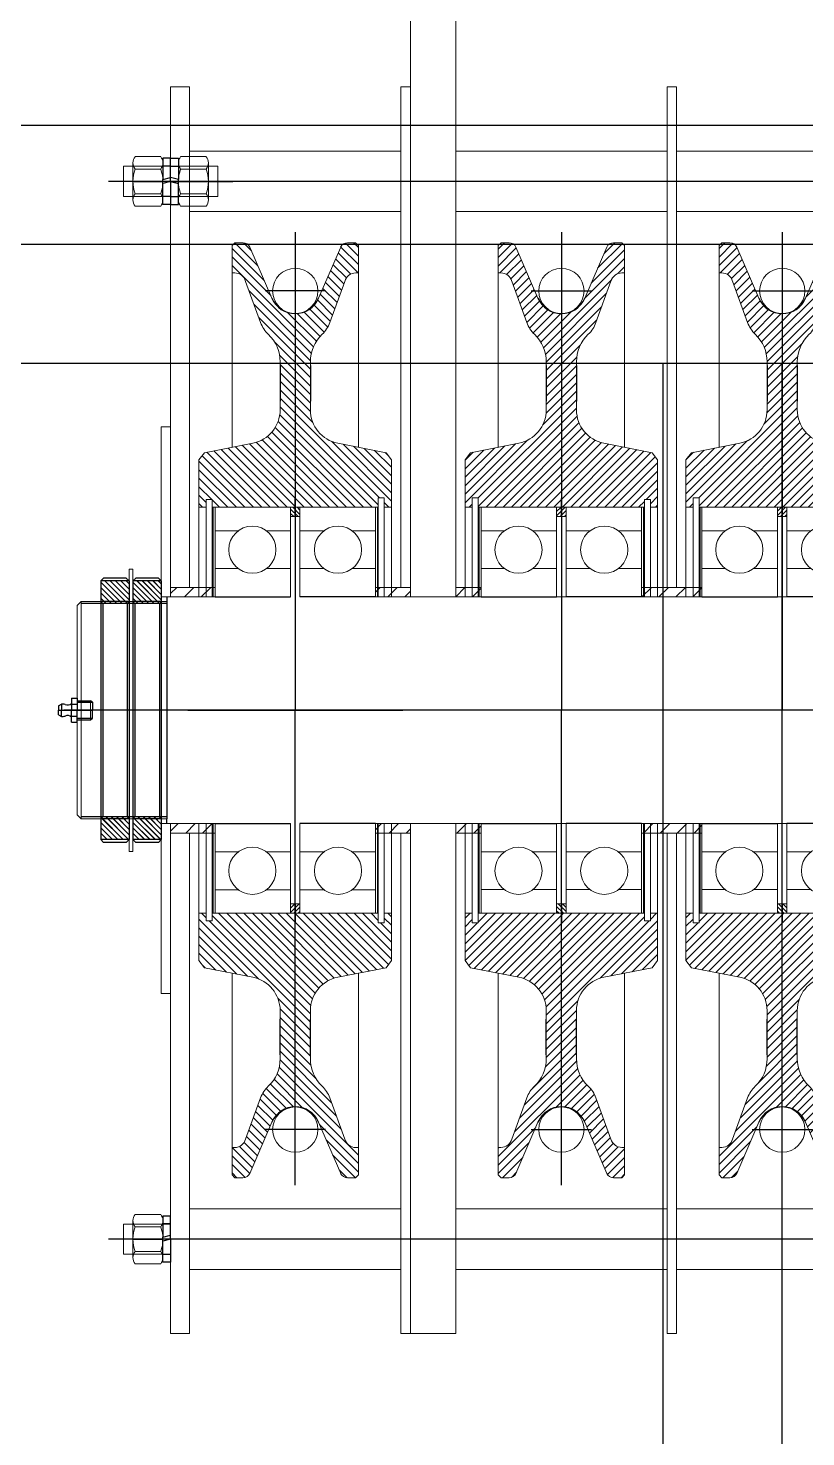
# Model space of a CAD drawing. Extents: x 1767995 to 4174245, y 542814 to 862564.
# Drawn here: x 2601686 to 2602098, y 839778 to 840524 of the extents above; entities that cross this region are included whole.
import ezdxf

# ---------------------------------------------------------------- set-up
doc = ezdxf.new("R2010")
doc.units = 0
doc.header["$LTSCALE"] = 3500
doc.linetypes.add('CENTER', pattern=[2, 1.25, -0.25, 0.25, -0.25])
doc.linetypes.add('DASHED', pattern=[0.75, 0.5, -0.25])
doc.layers.add('1轮廓实线层', color=7, linetype='Continuous', lineweight=30)
doc.layers.add('5文本', color=7, linetype='Continuous', lineweight=15)
for name, color, linetype in [('2细线层', 4, 'Continuous'), ('3中心线层', 1, 'CENTER'), ('4虚线层', 6, 'DASHED'), ('5剖面线层', 2, 'Continuous')]:
    doc.layers.add(name, color=color, linetype=linetype)
pattern_1 = [(45, (4538810.9593, 221537.4855), (-4.490128, 4.490128), [])]

# ---------------------------------------------------------------- blocks, each defined once
blk = doc.blocks.new('tec')
at = {"layer": '1轮廓实线层'}
for p, q in [((146662.62, 39751.69), (144310.62, 39751.69)), ((146662.62, 39625.69), (144310.62, 39625.69)), ((145423.62, 37051.69), (145423.62, 39625.69))]:
    blk.add_line(p, q, dxfattribs=at)
at = {"layer": '3中心线层'}
for p, q in [((146662.62, 39688.69), (144310.62, 39688.69)), ((145486.62, 37051.69), (145486.62, 39625.69))]:
    blk.add_line(p, q, dxfattribs=at)
blk = doc.blocks.new('00')
at = {"layer": '1轮廓实线层'}
h = blk.add_hatch(dxfattribs=at)
h.set_pattern_fill('JIS_LC_20', color=6, scale=0.1, style=0)
h.paths.add_polyline_path([(34019.49, -29282.4), (34004.49, -29282.4), (34004.49, -29293.4), (34019.49, -29293.4)])
h.paths.add_polyline_path([(34019.49, -29293.4), (34004.49, -29293.4), (34005.49, -29294.4), (34018.49, -29294.4)])
h.paths.add_polyline_path([(34019.49, -29408.4), (34004.49, -29408.4), (34004.49, -29419.4), (34019.49, -29419.4)])
h.paths.add_polyline_path([(34018.49, -29407.4), (34005.49, -29407.4), (34004.49, -29408.4), (34019.49, -29408.4)])
for p, q in [((34005.99, -29280.9), (34004.49, -29282.4)), ((34004.49, -29282.4), (34019.49, -29282.4)), ((34004.49, -29282.4), (34004.49, -29419.4)), ((34005.99, -29280.9), (34017.99, -29280.9)), ((34017.99, -29280.9), (34019.49, -29282.4)), ((34019.49, -29282.4), (34019.49, -29419.4)), ((34004.49, -29293.4), (34019.49, -29293.4)), ((34004.49, -29293.4), (34005.49, -29294.4)), ((34005.49, -29294.4), (34018.49, -29294.4)), ((34005.49, -29294.4), (34005.49, -29407.4)), ((34018.49, -29294.4), (34019.49, -29293.4)), ((34018.49, -29294.4), (34018.49, -29407.4)), ((34004.49, -29408.4), (34005.49, -29407.4)), ((34004.49, -29408.4), (34019.49, -29408.4)), ((34005.49, -29407.4), (34018.49, -29407.4)), ((34018.49, -29407.4), (34019.49, -29408.4)), ((34004.49, -29419.4), (34019.49, -29419.4)), ((34005.99, -29420.9), (34004.49, -29419.4)), ((34005.99, -29420.9), (34017.99, -29420.9)), ((34017.99, -29420.9), (34019.49, -29419.4))]:
    blk.add_line(p, q)
at = {"layer": '3中心线层', "ltscale": 50}
blk.add_line((33998.29, -29350.9), (34031.03, -29350.9), dxfattribs=at)
blk = doc.blocks.new('t4acx')
at = {"layer": '5剖面线层'}
h = blk.add_hatch(dxfattribs=at)
h.set_pattern_fill('ANSI31', color=256, style=0)
h.set_pattern_definition([(45, (3773.7428, 390.6375), (-2.245064, 2.245064), [])])
h.paths.add_polyline_path([(4060.28, 1209.1), (4060.28, 1183.63, -0.358516), (4045.75, 1165.97), (4020.16, 1160.95), (4017.28, 1157.1), (4017.28, 1132.1), (4021.08, 1132.1), (4021.08, 1137.1), (4024.28, 1137.1), (4024.28, 1132.1), (4068.28, 1132.1), (4068.28, 1136.7), (4068.28, 1234.6, -0.299292), (4055.89, 1242.75), (4044.21, 1269.79, 0.291355), (4040.59, 1272.1), (4036.3, 1272.1), (4034.8, 1270.6), (4034.8, 1256.1), (4036.21, 1256.1, -0.338663), (4042, 1251.67), (4049.96, 1229.8, 0.116751), (4054.01, 1223.64, -0.206366)])
h.paths.add_polyline_path([(4068.28, 1234.6), (4068.28, 1132.1), (4110.78, 1132.1), (4112.28, 1132.1), (4112.28, 1136.1), (4115.48, 1136.1), (4115.48, 1132.1), (4119.28, 1132.1), (4119.28, 1157.1), (4116.4, 1160.95), (4090.82, 1165.97, -0.358516), (4076.28, 1183.63), (4076.28, 1209.1, -0.206366), (4082.55, 1223.64, 0.116751), (4086.6, 1229.8), (4094.56, 1251.67, -0.338663), (4100.35, 1256.1), (4101.76, 1256.1), (4101.76, 1270.6), (4100.26, 1272.1), (4095.98, 1272.1, 0.291355), (4092.35, 1269.79), (4080.68, 1242.75, -0.299292)])
h.paths.add_polyline_path([(4068.28, 917.1), (4068.28, 912.49), (4068.28, 814.6, -0.299292), (4080.68, 806.45), (4092.35, 779.41, 0.291355), (4095.98, 777.1), (4100.26, 777.1), (4101.76, 778.6), (4101.76, 793.1), (4100.35, 793.1, -0.338663), (4094.56, 797.53), (4086.6, 819.39, 0.116751), (4082.55, 825.55, -0.206366), (4076.28, 840.09), (4076.28, 865.56, -0.358516), (4090.82, 883.22), (4116.4, 888.25), (4119.28, 892.1), (4119.28, 917.1), (4115.48, 917.1), (4115.48, 913.1), (4112.28, 913.1), (4112.28, 917.1)])
h.paths.add_polyline_path([(4068.28, 917.1), (4025.78, 917.1), (4024.28, 917.1), (4024.28, 912.1), (4021.08, 912.1), (4021.08, 917.1), (4017.28, 917.1), (4017.28, 892.1), (4020.16, 888.25), (4045.75, 883.22, -0.358516), (4060.28, 865.56), (4060.28, 840.09, -0.206366), (4054.01, 825.55, 0.116751), (4049.96, 819.39), (4042, 797.53, -0.338663), (4036.21, 793.1), (4034.8, 793.1), (4034.8, 778.6), (4036.3, 777.1), (4040.59, 777.1, 0.291355), (4044.21, 779.41), (4055.89, 806.45, -0.299291), (4068.28, 814.6), (4068.28, 814.6)])
h = blk.add_hatch(dxfattribs=at)
h.set_pattern_fill('ANSI31', color=256, scale=0.5, style=0)
h.set_pattern_definition([(45, (3225.343, 1594.084), (-1.122532, 1.122532), [])])
h.paths.add_polyline_path([(4070.78, 1132.1), (4068.28, 1132.1), (4068.28, 1127.1), (4070.78, 1127.1)])
h.paths.add_polyline_path([(4068.28, 1132.1), (4065.78, 1132.1), (4065.78, 1127.1), (4068.28, 1127.1)])
h = blk.add_hatch(dxfattribs=at)
h.set_pattern_fill('ANSI31', color=256, scale=0.5, style=0)
h.set_pattern_definition([(315, (3225.343, 455.1103), (-1.122532, -1.122532), [])])
h.paths.add_polyline_path([(4070.78, 922.1), (4068.28, 922.1), (4068.28, 917.1), (4070.78, 917.1)])
h.paths.add_polyline_path([(4068.28, 922.1), (4065.78, 922.1), (4065.78, 917.1), (4068.28, 917.1)])
for p, q in [((4034.8, 1270.6), (4036.3, 1272.1)), ((4034.8, 1270.6), (4034.8, 1163.82)), ((4040.59, 1272.1), (4036.3, 1272.1)), ((4044.21, 1269.79), (4055.89, 1242.75)), ((4092.35, 1269.79), (4080.68, 1242.75)), ((4095.98, 1272.1), (4100.26, 1272.1)), ((4101.76, 1270.6), (4100.26, 1272.1)), ((4101.76, 1270.6), (4101.76, 1163.82)), ((4036.21, 1256.1), (4034.8, 1256.1)), ((4100.35, 1256.1), (4101.76, 1256.1)), ((4042, 1251.67), (4049.96, 1229.8)), ((4094.56, 1251.67), (4086.6, 1229.8)), ((4060.28, 1209.1), (4060.28, 1183.63)), ((4076.28, 1209.1), (4076.28, 1183.63)), ((4020.16, 1160.95), (4045.75, 1165.97)), ((4116.4, 1160.95), (4090.82, 1165.97)), ((4020.16, 1160.95), (4017.28, 1157.1)), ((4017.28, 1157.1), (4017.28, 1084.6)), ((4116.4, 1160.95), (4119.28, 1157.1)), ((4119.28, 1157.1), (4119.28, 1084.6)), ((4024.28, 1137.1), (4021.08, 1137.1)), ((4021.08, 1137.1), (4021.08, 1132.1)), ((4024.28, 1132.1), (4024.28, 1137.1)), ((4112.28, 1132.1), (4112.28, 1136.1)), ((4112.28, 1136.1), (4115.48, 1136.1)), ((4115.48, 1136.1), (4115.48, 1132.1)), ((4021.08, 1132.1), (4017.28, 1132.1)), ((4021.08, 1084.6), (4021.08, 1132.1)), ((4024.28, 1132.1), (4068.28, 1132.1)), ((4024.28, 1132.1), (4068.28, 1132.1)), ((4024.28, 1084.6), (4024.28, 1132.1)), ((4024.78, 1132.1), (4024.78, 1084.6)), ((4025.78, 1132.1), (4068.28, 1132.1)), ((4025.78, 1132.1), (4068.28, 1132.1)), ((4025.78, 1132.1), (4025.78, 1084.6)), ((4065.78, 1132.1), (4065.78, 1084.6)), ((4065.78, 1127.1), (4070.78, 1127.1)), ((4112.28, 1132.1), (4068.28, 1132.1)), ((4110.78, 1132.1), (4068.28, 1132.1)), ((4070.78, 1132.1), (4070.78, 1084.6)), ((4110.78, 1132.1), (4110.78, 1084.6)), ((4111.78, 1132.1), (4111.78, 1084.6)), ((4112.28, 1084.6), (4112.28, 1132.1)), ((4115.48, 1132.1), (4119.28, 1132.1)), ((4115.48, 1084.6), (4115.48, 1132.1)), ((4025.78, 1119.6), (4038.09, 1119.6)), ((4053.09, 1119.6), (4065.78, 1119.6)), ((4083.48, 1119.6), (4070.78, 1119.6)), ((4110.78, 1119.6), (4098.48, 1119.6)), ((4025.78, 1099.6), (4038.09, 1099.6)), ((4053.09, 1099.6), (4065.78, 1099.6)), ((4083.48, 1099.6), (4070.78, 1099.6)), ((4110.78, 1099.6), (4098.48, 1099.6)), ((4025.78, 1084.6), (4017.28, 1084.6)), ((4110.78, 1084.6), (4119.28, 1084.6)), ((4017.28, 892.1), (4017.28, 964.6)), ((4025.78, 964.6), (4017.28, 964.6)), ((4021.08, 917.1), (4021.08, 964.6)), ((4024.28, 917.1), (4024.28, 964.6)), ((4024.78, 964.6), (4024.78, 917.1)), ((4025.78, 917.1), (4025.78, 964.6)), ((4065.78, 917.1), (4065.78, 964.6)), ((4070.78, 917.1), (4070.78, 964.6)), ((4110.78, 917.1), (4110.78, 964.6)), ((4110.78, 964.6), (4119.28, 964.6)), ((4111.78, 964.6), (4111.78, 917.1)), ((4112.28, 917.1), (4112.28, 964.6)), ((4115.48, 917.1), (4115.48, 964.6)), ((4119.28, 892.1), (4119.28, 964.6)), ((4025.78, 949.6), (4038.09, 949.6)), ((4053.09, 949.6), (4065.78, 949.6)), ((4083.48, 949.6), (4070.78, 949.6)), ((4110.78, 949.6), (4098.48, 949.6)), ((4025.78, 929.6), (4038.09, 929.6)), ((4053.09, 929.6), (4065.78, 929.6)), ((4083.48, 929.6), (4070.78, 929.6)), ((4110.78, 929.6), (4098.48, 929.6)), ((4065.78, 922.1), (4070.78, 922.1)), ((4021.08, 917.1), (4017.28, 917.1)), ((4021.08, 912.1), (4021.08, 917.1)), ((4024.28, 912.1), (4021.08, 912.1)), ((4024.28, 917.1), (4068.28, 917.1)), ((4024.28, 917.1), (4068.28, 917.1)), ((4024.28, 917.1), (4024.28, 912.1)), ((4025.78, 917.1), (4068.28, 917.1)), ((4025.78, 917.1), (4068.28, 917.1)), ((4112.28, 917.1), (4068.28, 917.1)), ((4110.78, 917.1), (4068.28, 917.1)), ((4112.28, 917.1), (4112.28, 913.1)), ((4112.28, 913.1), (4115.48, 913.1)), ((4115.48, 913.1), (4115.48, 917.1)), ((4115.48, 917.1), (4119.28, 917.1)), ((4020.16, 888.25), (4017.28, 892.1)), ((4020.16, 888.25), (4045.75, 883.22)), ((4116.4, 888.25), (4090.82, 883.22)), ((4116.4, 888.25), (4119.28, 892.1)), ((4034.8, 778.6), (4034.8, 885.37)), ((4101.76, 778.6), (4101.76, 885.37)), ((4060.28, 840.09), (4060.28, 865.56)), ((4076.28, 840.09), (4076.28, 865.56)), ((4042, 797.53), (4049.96, 819.39)), ((4094.56, 797.53), (4086.6, 819.39)), ((4044.21, 779.41), (4055.89, 806.45)), ((4092.35, 779.41), (4080.68, 806.45)), ((4036.21, 793.1), (4034.8, 793.1)), ((4100.35, 793.1), (4101.76, 793.1)), ((4034.8, 778.6), (4036.3, 777.1)), ((4040.59, 777.1), (4036.3, 777.1)), ((4095.98, 777.1), (4100.26, 777.1)), ((4101.76, 778.6), (4100.26, 777.1))]:
    blk.add_line(p, q)
for centre in [(4045.59, 1109.6), (4090.98, 1109.6), (4045.59, 939.6), (4090.98, 939.6)]:
    blk.add_circle(centre, 12.5)
for centre, radius, start, end in [((4040.59, 1268.1), 4, 25.02496, 90), ((4095.98, 1268.1), 4, 90, 154.97504), ((4036.21, 1250.1), 6, 15.16257, 90), ((4100.35, 1250.1), 6, 90, 164.83743), ((4065, 1235.28), 16, 200.00412, 226.64097), ((4040.28, 1209.1), 20, 0, 46.64097), ((4096.28, 1209.1), 20, 133.35903, 180), ((4071.57, 1235.28), 16, 313.35903, 339.99588), ((4042.28, 1183.63), 18, 281.1057, 0), ((4094.28, 1183.63), 18, 180, 258.8943), ((4042.28, 865.56), 18, 0, 78.8943), ((4094.28, 865.56), 18, 101.1057, 180), ((4040.28, 840.09), 20, 313.35903, 0), ((4096.28, 840.09), 20, 180, 226.64097), ((4065, 813.92), 16, 133.35903, 159.99588), ((4071.57, 813.92), 16, 20.00412, 46.64097), ((4036.21, 799.1), 6, 270, 344.83743), ((4100.35, 799.1), 6, 195.16257, 270), ((4040.59, 781.1), 4, 270, 334.97504), ((4095.98, 781.1), 4, 205.02496, 270)]:
    blk.add_arc(centre, radius, start, end)
at = {"layer": '1轮廓实线层', "ltscale": 50}
for p, q in [((4060.28, 1207.11), (4060.28, 1188.24)), ((4076.28, 1207.11), (4076.28, 1188.24)), ((4060.28, 842.09), (4060.28, 860.95)), ((4076.28, 842.09), (4076.28, 860.95))]:
    blk.add_line(p, q, dxfattribs=at)
at = {"layer": '1轮廓实线层'}
for p, q in [((4025.78, 1084.6), (4065.78, 1084.6)), ((4025.78, 964.6), (4065.78, 964.6))]:
    blk.add_line(p, q, dxfattribs=at)
at = {"layer": '1轮廓实线层', "color": 0}
for p, q in [((4110.78, 1084.6), (4070.78, 1084.6)), ((4110.78, 964.6), (4070.78, 964.6))]:
    blk.add_line(p, q, dxfattribs=at)
at = {"layer": '1轮廓实线层'}
for centre, start, end in [((4068.28, 1248.1), 203.35189, 336.64811), ((4068.28, 801.1), 23.35189, 156.64811)]:
    blk.add_arc(centre, 13.5, start, end, dxfattribs=at)
at = {"layer": '3中心线层', "ltscale": 50}
for p, q in [((4068.28, 1277.63), (4068.28, 1024.6)), ((4125.25, 1024.6), (4011.32, 1024.6)), ((4068.28, 773.14), (4068.28, 1024.6))]:
    blk.add_line(p, q, dxfattribs=at)
at = {"layer": '3中心线层'}
for p, q in [((4052.28, 1246.6), (4084.28, 1246.6)), ((4068.28, 1127.1), (4068.28, 1136.7)), ((4068.28, 922.1), (4068.28, 912.49)), ((4052.28, 802.6), (4084.28, 802.6))]:
    blk.add_line(p, q, dxfattribs=at)
at = {"layer": '5文本'}
for centre in [(4068.28, 1246.6), (4068.28, 802.6)]:
    blk.add_circle(centre, 12, dxfattribs=at)
blk = doc.blocks.new('*U196')
blk.add_line((13.22, 4.1), (13.22, 2.05))
at = {"layer": '1轮廓实线层'}
for p, q in [((-11.18, 4.1), (-11.18, 0)), ((1.02, 4.1), (-11.18, 4.1)), ((-11.18, 0), (0, 0)), ((0, 0), (-1.1, 4.1)), ((13.22, 0), (0, 0)), ((1.02, 4.1), (2.12, 0)), ((1.02, 4.1), (13.22, 4.1)), ((13.22, 4.1), (13.22, 0))]:
    blk.add_line(p, q, dxfattribs=at)
at = {"layer": '3中心线层'}
blk.add_line((1.02, 6.2), (1.02, -2.1), dxfattribs=at)
at = {"layer": '4虚线层'}
for p, q in [((-7.08, 4.1), (-7.08, 0)), ((9.12, 4.1), (9.12, 0))]:
    blk.add_line(p, q, dxfattribs=at)
blk = doc.blocks.new('*U197')
for p, q in [((-15.9, -9.81), (-15.9, 9.81)), ((-14.71, 13.09), (-1.19, 13.09)), ((0, 9.81), (0, -9.81)), ((-14.71, 6.54), (-1.19, 6.54)), ((-14.71, -6.54), (-1.19, -6.54)), ((-1.19, -13.09), (-14.71, -13.09))]:
    blk.add_line(p, q)
for centre, radius, start, end in [((-10.82, 9.81), 5.08, 139.9424, 220.0576), ((-5.08, 9.81), 5.08, 319.9424, 40.0576), ((2.64, 0), 18.54, 159.34022, 200.65978), ((-18.54, 0), 18.54, 339.34022, 20.65978), ((-10.82, -9.81), 5.08, 139.9424, 220.0576), ((-5.08, -9.81), 5.08, 319.9424, 40.0576)]:
    blk.add_arc(centre, radius, start, end)
at = {"layer": '3中心线层'}
blk.add_line((-15.9, 0), (0, 0), dxfattribs=at)
blk = doc.blocks.new('sdfsd4323423')
at = {"layer": '5剖面线层'}
h = blk.add_hatch(dxfattribs=at)
h.set_pattern_fill('ANSI31', color=256, style=0)
h.set_pattern_definition([(135, (4539533.6675, 222047.1135), (2.245064, 2.245064), [])])
edge = h.paths.add_edge_path()
edge.add_line((4539247.13, 222865.58), (4539247.13, 222840.11))
edge.add_ellipse((4539265.13, 222840.11), major_axis=(12.73, 12.73), ratio=1, start_angle=135, end_angle=213.8943)
edge.add_line((4539261.66, 222822.45), (4539287.25, 222817.42))
edge.add_line((4539287.25, 222817.42), (4539290.13, 222813.57))
edge.add_line((4539290.13, 222813.57), (4539290.13, 222788.57))
edge.add_line((4539290.13, 222788.57), (4539286.33, 222788.57))
edge.add_line((4539286.33, 222788.57), (4539286.33, 222793.57))
edge.add_line((4539286.33, 222793.57), (4539283.13, 222793.57))
edge.add_line((4539283.13, 222793.57), (4539283.13, 222788.57))
edge.add_line((4539283.13, 222788.57), (4539239.13, 222788.57))
edge.add_line((4539239.13, 222788.57), (4539239.13, 222793.18))
edge.add_line((4539239.13, 222793.18), (4539239.13, 222891.07))
edge.add_ellipse((4539239.13, 222904.57), major_axis=(9.55, 9.55), ratio=1, start_angle=225, end_angle=291.64811)
edge.add_line((4539251.52, 222899.22), (4539263.2, 222926.27))
edge.add_ellipse((4539266.82, 222924.57), major_axis=(-2.83, 2.83), ratio=1, start_angle=-45, end_angle=19.97504, ccw=False)
edge.add_line((4539266.82, 222928.57), (4539271.11, 222928.57))
edge.add_line((4539271.11, 222928.57), (4539272.61, 222927.07))
edge.add_line((4539272.61, 222927.07), (4539272.61, 222912.57))
edge.add_line((4539272.61, 222912.57), (4539271.2, 222912.57))
edge.add_ellipse((4539271.2, 222906.57), major_axis=(4.24, 4.24), ratio=1, start_angle=45, end_angle=119.83743)
edge.add_line((4539265.41, 222908.14), (4539257.45, 222886.28))
edge.add_ellipse((4539242.41, 222891.75), major_axis=(11.31, 11.31), ratio=1, start_angle=268.35903, end_angle=294.99588, ccw=False)
edge.add_ellipse((4539267.13, 222865.58), major_axis=(-14.14, 14.14), ratio=1, start_angle=-1.64097, end_angle=45)
edge = h.paths.add_edge_path()
edge.add_line((4539239.13, 222891.07), (4539239.13, 222788.57))
edge.add_line((4539239.13, 222788.57), (4539196.63, 222788.57))
edge.add_line((4539196.63, 222788.57), (4539195.13, 222788.57))
edge.add_line((4539195.13, 222788.57), (4539195.13, 222792.57))
edge.add_line((4539195.13, 222792.57), (4539191.93, 222792.57))
edge.add_line((4539191.93, 222792.57), (4539191.93, 222788.57))
edge.add_line((4539191.93, 222788.57), (4539188.13, 222788.57))
edge.add_line((4539188.13, 222788.57), (4539188.13, 222813.57))
edge.add_line((4539188.13, 222813.57), (4539191.01, 222817.42))
edge.add_line((4539191.01, 222817.42), (4539216.6, 222822.45))
edge.add_ellipse((4539213.13, 222840.11), major_axis=(-12.73, 12.73), ratio=1, start_angle=146.1057, end_angle=225)
edge.add_line((4539231.13, 222840.11), (4539231.13, 222865.58))
edge.add_ellipse((4539211.13, 222865.58), major_axis=(14.14, 14.14), ratio=1, start_angle=315, end_angle=361.64097)
edge.add_ellipse((4539235.84, 222891.75), major_axis=(-11.31, 11.31), ratio=1, start_angle=65.00412, end_angle=91.64097, ccw=False)
edge.add_line((4539220.81, 222886.28), (4539212.85, 222908.14))
edge.add_ellipse((4539207.06, 222906.57), major_axis=(4.24, 4.24), ratio=1, start_angle=330.16257, end_angle=405)
edge.add_line((4539207.06, 222912.57), (4539205.65, 222912.57))
edge.add_line((4539205.65, 222912.57), (4539205.65, 222927.07))
edge.add_line((4539205.65, 222927.07), (4539207.15, 222928.57))
edge.add_line((4539207.15, 222928.57), (4539211.43, 222928.57))
edge.add_ellipse((4539211.43, 222924.57), major_axis=(-2.83, 2.83), ratio=1, start_angle=250.02496, end_angle=315, ccw=False)
edge.add_line((4539215.06, 222926.27), (4539226.73, 222899.22))
edge.add_ellipse((4539239.13, 222904.57), major_axis=(-9.55, 9.55), ratio=1, start_angle=68.35189, end_angle=135)
edge = h.paths.add_edge_path()
edge.add_line((4539239.13, 222573.57), (4539239.13, 222568.97))
edge.add_line((4539239.13, 222568.97), (4539239.13, 222471.07))
edge.add_ellipse((4539239.13, 222457.57), major_axis=(-9.55, 9.55), ratio=1, start_angle=-45, end_angle=21.64811)
edge.add_line((4539226.73, 222462.92), (4539215.06, 222435.88))
edge.add_ellipse((4539211.43, 222437.57), major_axis=(2.83, 2.83), ratio=1, start_angle=225, end_angle=289.97504, ccw=False)
edge.add_line((4539211.43, 222433.57), (4539207.15, 222433.57))
edge.add_line((4539207.15, 222433.57), (4539205.65, 222435.07))
edge.add_line((4539205.65, 222435.07), (4539205.65, 222449.57))
edge.add_line((4539205.65, 222449.57), (4539207.06, 222449.57))
edge.add_ellipse((4539207.06, 222455.57), major_axis=(4.24, 4.24), ratio=1, start_angle=225, end_angle=299.83743)
edge.add_line((4539212.85, 222454), (4539220.81, 222475.87))
edge.add_ellipse((4539235.84, 222470.39), major_axis=(11.31, 11.31), ratio=1, start_angle=88.35903, end_angle=114.99588, ccw=False)
edge.add_ellipse((4539211.13, 222496.57), major_axis=(-14.14, 14.14), ratio=1, start_angle=178.35903, end_angle=225)
edge.add_line((4539231.13, 222496.57), (4539231.13, 222522.04))
edge.add_ellipse((4539213.13, 222522.04), major_axis=(12.73, 12.73), ratio=1, start_angle=315, end_angle=393.8943)
edge.add_line((4539216.6, 222539.7), (4539191.01, 222544.72))
edge.add_line((4539191.01, 222544.72), (4539188.13, 222548.57))
edge.add_line((4539188.13, 222548.57), (4539188.13, 222573.57))
edge.add_line((4539188.13, 222573.57), (4539191.93, 222573.57))
edge.add_line((4539191.93, 222573.57), (4539191.93, 222569.57))
edge.add_line((4539191.93, 222569.57), (4539195.13, 222569.57))
edge.add_line((4539195.13, 222569.57), (4539195.13, 222573.57))
edge.add_line((4539195.13, 222573.57), (4539239.13, 222573.57))
edge = h.paths.add_edge_path()
edge.add_line((4539239.13, 222573.57), (4539281.63, 222573.57))
edge.add_line((4539281.63, 222573.57), (4539283.13, 222573.57))
edge.add_line((4539283.13, 222573.57), (4539283.13, 222568.57))
edge.add_line((4539283.13, 222568.57), (4539286.33, 222568.57))
edge.add_line((4539286.33, 222568.57), (4539286.33, 222573.57))
edge.add_line((4539286.33, 222573.57), (4539290.13, 222573.57))
edge.add_line((4539290.13, 222573.57), (4539290.13, 222548.57))
edge.add_line((4539290.13, 222548.57), (4539287.25, 222544.72))
edge.add_line((4539287.25, 222544.72), (4539261.66, 222539.7))
edge.add_ellipse((4539265.13, 222522.04), major_axis=(-12.73, 12.73), ratio=1, start_angle=-33.8943, end_angle=45)
edge.add_line((4539247.13, 222522.04), (4539247.13, 222496.57))
edge.add_ellipse((4539267.13, 222496.57), major_axis=(14.14, 14.14), ratio=1, start_angle=135, end_angle=181.64097)
edge.add_ellipse((4539242.41, 222470.39), major_axis=(-11.31, 11.31), ratio=1, start_angle=245.00412, end_angle=271.64097, ccw=False)
edge.add_line((4539257.45, 222475.87), (4539265.41, 222454))
edge.add_ellipse((4539271.2, 222455.57), major_axis=(-4.24, 4.24), ratio=1, start_angle=60.16257, end_angle=135)
edge.add_line((4539271.2, 222449.57), (4539272.61, 222449.57))
edge.add_line((4539272.61, 222449.57), (4539272.61, 222435.07))
edge.add_line((4539272.61, 222435.07), (4539271.11, 222433.57))
edge.add_line((4539271.11, 222433.57), (4539266.82, 222433.57))
edge.add_ellipse((4539266.82, 222437.57), major_axis=(2.83, 2.83), ratio=1, start_angle=160.02496, end_angle=225, ccw=False)
edge.add_line((4539263.2, 222435.88), (4539251.52, 222462.92))
edge.add_ellipse((4539239.13, 222457.57), major_axis=(9.55, 9.55), ratio=1, start_angle=338.35189, end_angle=404.99984)
edge.add_line((4539239.13, 222471.07), (4539239.13, 222471.07))
edge.add_line((4539239.13, 222471.07), (4539239.13, 222573.57))
h = blk.add_hatch(dxfattribs=at)
h.set_pattern_fill('ANSI31', color=256, scale=0.5, style=0)
h.set_pattern_definition([(135, (4540082.0673, 223250.56), (1.122532, 1.122532), [])])
h.paths.add_polyline_path([(4539236.63, 222788.57), (4539239.13, 222788.57), (4539239.13, 222783.57), (4539236.63, 222783.57)])
h.paths.add_polyline_path([(4539239.13, 222788.57), (4539241.63, 222788.57), (4539241.63, 222783.57), (4539239.13, 222783.57)])
h = blk.add_hatch(dxfattribs=at)
h.set_pattern_fill('ANSI31', color=256, scale=2, style=0)
h.set_pattern_definition(pattern_1)
h.paths.add_polyline_path([(4539196.63, 222746.07), (4539173.13, 222746.07), (4539173.13, 222741.07), (4539183.13, 222741.07), (4539196.63, 222741.07)])
h.paths.add_polyline_path([(4539196.63, 222621.07), (4539183.13, 222621.07), (4539173.13, 222621.07), (4539173.13, 222616.07), (4539196.63, 222616.07)])
h.paths.add_polyline_path([(4539300.13, 222621.07), (4539281.63, 222621.07), (4539281.63, 222616.07), (4539300.13, 222616.07)])
h.paths.add_polyline_path([(4539300.13, 222746.07), (4539281.63, 222746.07), (4539281.63, 222741.07), (4539300.13, 222741.07)])
h = blk.add_hatch(dxfattribs=at)
h.set_pattern_fill('ANSI31', color=256, scale=2, style=0)
h.set_pattern_definition(pattern_1)
h.paths.add_polyline_path([(4539337.63, 222746.07), (4539324.13, 222746.07), (4539324.13, 222741.07), (4539337.63, 222741.07)])
h.paths.add_polyline_path([(4539454.63, 222746.07), (4539436.13, 222746.07), (4539422.63, 222746.07), (4539422.63, 222741.07), (4539454.63, 222741.07)])
h.paths.add_polyline_path([(4539337.63, 222621.07), (4539324.13, 222621.07), (4539324.13, 222616.07), (4539337.63, 222616.07)])
h.paths.add_polyline_path([(4539454.63, 222621.07), (4539422.63, 222621.07), (4539422.63, 222616.07), (4539436.13, 222616.07), (4539454.63, 222616.07)])
h = blk.add_hatch(dxfattribs=at)
h.set_pattern_fill('ANSI31', color=256, scale=0.5, style=0)
h.set_pattern_definition([(225, (4540082.0673, 222111.5862), (1.122532, -1.122532), [])])
h.paths.add_polyline_path([(4539236.63, 222578.57), (4539239.13, 222578.57), (4539239.13, 222573.57), (4539236.63, 222573.57)])
h.paths.add_polyline_path([(4539239.13, 222578.57), (4539241.63, 222578.57), (4539241.63, 222573.57), (4539239.13, 222573.57)])
for p, q in [((4539300.13, 222741.07), (4539300.13, 223471.07)), ((4539324.13, 222741.07), (4539324.13, 223471.07)), ((4539173.13, 222741.07), (4539173.13, 223011.07)), ((4539173.13, 223011.07), (4539183.13, 223011.07)), ((4539183.13, 222746.07), (4539183.13, 223011.07)), ((4539295.13, 222746.07), (4539295.13, 223011.07)), ((4539295.13, 223011.07), (4539300.13, 223011.07)), ((4539436.13, 222746.07), (4539436.13, 223011.07)), ((4539436.13, 223011.07), (4539441.13, 223011.07)), ((4539441.13, 222746.07), (4539441.13, 223011.07)), ((4539183.13, 222977.07), (4539295.13, 222977.07)), ((4539324.13, 222977.07), (4539436.13, 222977.07)), ((4539441.13, 222977.07), (4539553.13, 222977.07)), ((4539173.13, 222969.07), (4539148.13, 222969.07)), ((4539148.13, 222969.07), (4539148.13, 222953.07)), ((4539173.13, 222969.07), (4539198.13, 222969.07)), ((4539198.13, 222969.07), (4539198.13, 222953.07)), ((4539173.13, 222953.07), (4539148.13, 222953.07)), ((4539173.13, 222953.07), (4539198.13, 222953.07)), ((4539183.13, 222945.07), (4539295.13, 222945.07)), ((4539324.13, 222945.07), (4539436.13, 222945.07)), ((4539441.13, 222945.07), (4539553.13, 222945.07)), ((4539205.65, 222927.07), (4539207.15, 222928.57)), ((4539205.65, 222927.07), (4539205.65, 222820.3)), ((4539211.43, 222928.57), (4539207.15, 222928.57)), ((4539215.06, 222926.27), (4539226.73, 222899.22)), ((4539263.2, 222926.27), (4539251.52, 222899.22)), ((4539266.82, 222928.57), (4539271.11, 222928.57)), ((4539272.61, 222927.07), (4539271.11, 222928.57)), ((4539272.61, 222927.07), (4539272.61, 222820.3)), ((4539207.06, 222912.57), (4539205.65, 222912.57)), ((4539212.85, 222908.14), (4539220.81, 222886.28)), ((4539265.41, 222908.14), (4539257.45, 222886.28)), ((4539271.2, 222912.57), (4539272.61, 222912.57)), ((4539231.13, 222865.58), (4539231.13, 222840.11)), ((4539247.13, 222865.58), (4539247.13, 222840.11)), ((4539168.13, 222741.07), (4539168.13, 222831.07)), ((4539168.13, 222831.07), (4539173.13, 222831.07)), ((4539191.01, 222817.42), (4539216.6, 222822.45)), ((4539287.25, 222817.42), (4539261.66, 222822.45)), ((4539191.01, 222817.42), (4539188.13, 222813.57)), ((4539188.13, 222813.57), (4539188.13, 222741.07)), ((4539287.25, 222817.42), (4539290.13, 222813.57)), ((4539290.13, 222813.57), (4539290.13, 222741.07)), ((4539191.93, 222788.57), (4539188.13, 222788.57)), ((4539195.13, 222792.57), (4539191.93, 222792.57)), ((4539191.93, 222792.57), (4539191.93, 222788.57)), ((4539191.93, 222741.07), (4539191.93, 222788.57)), ((4539195.13, 222788.57), (4539195.13, 222792.57)), ((4539195.13, 222788.57), (4539239.13, 222788.57)), ((4539195.13, 222741.07), (4539195.13, 222788.57)), ((4539195.63, 222788.57), (4539195.63, 222741.07)), ((4539196.63, 222788.57), (4539239.13, 222788.57)), ((4539196.63, 222788.57), (4539196.63, 222741.07)), ((4539236.63, 222788.57), (4539236.63, 222741.07)), ((4539283.13, 222788.57), (4539239.13, 222788.57)), ((4539283.13, 222788.57), (4539239.13, 222788.57)), ((4539281.63, 222788.57), (4539239.13, 222788.57)), ((4539281.63, 222788.57), (4539239.13, 222788.57)), ((4539241.63, 222788.57), (4539241.63, 222741.07)), ((4539281.63, 222788.57), (4539281.63, 222741.07)), ((4539282.63, 222788.57), (4539282.63, 222741.07)), ((4539283.13, 222788.57), (4539283.13, 222793.57)), ((4539283.13, 222793.57), (4539286.33, 222793.57)), ((4539283.13, 222741.07), (4539283.13, 222788.57)), ((4539286.33, 222793.57), (4539286.33, 222788.57)), ((4539286.33, 222788.57), (4539290.13, 222788.57)), ((4539286.33, 222741.07), (4539286.33, 222788.57)), ((4539427.33, 222788.57), (4539431.13, 222788.57)), ((4539241.63, 222783.57), (4539236.63, 222783.57)), ((4539196.63, 222776.07), (4539208.93, 222776.07)), ((4539223.93, 222776.07), (4539236.63, 222776.07)), ((4539254.32, 222776.07), (4539241.63, 222776.07)), ((4539281.63, 222776.07), (4539269.32, 222776.07)), ((4539153.13, 222755.81), (4539151.13, 222755.81)), ((4539151.13, 222755.81), (4539151.13, 222738.57)), ((4539153.13, 222738.57), (4539153.13, 222755.81)), ((4539196.63, 222756.07), (4539208.93, 222756.07)), ((4539223.93, 222756.07), (4539236.63, 222756.07)), ((4539254.32, 222756.07), (4539241.63, 222756.07)), ((4539281.63, 222756.07), (4539269.32, 222756.07)), ((4539173.13, 222746.07), (4539196.63, 222746.07)), ((4539300.13, 222746.07), (4539281.63, 222746.07)), ((4539324.13, 222746.07), (4539337.63, 222746.07)), ((4539454.63, 222746.07), (4539422.63, 222746.07)), ((4539125.63, 222738.57), (4539123.63, 222736.47)), ((4539123.63, 222736.47), (4539123.63, 222681.07)), ((4539171.13, 222738.57), (4539125.63, 222738.57)), ((4539125.63, 222738.57), (4539125.63, 222623.57)), ((4539183.13, 222741.07), (4539168.13, 222741.07)), ((4539196.63, 222741.07), (4539183.13, 222741.07)), ((4539196.63, 222741.07), (4539188.13, 222741.07)), ((4539241.63, 222741.07), (4539417.13, 222741.07)), ((4539281.63, 222741.07), (4539290.13, 222741.07)), ((4539454.63, 222741.07), (4539417.13, 222741.07)), ((4539454.63, 222741.07), (4539539.63, 222741.07)), ((4539123.63, 222681.07), (4539123.63, 222686.57)), ((4539130.68, 222686.07), (4539130.68, 222681.07)), ((4539123.63, 222625.68), (4539123.63, 222681.07)), ((4539123.63, 222681.07), (4539123.63, 222675.57)), ((4539130.68, 222676.07), (4539130.68, 222681.07)), ((4539125.63, 222623.57), (4539123.63, 222625.68)), ((4539171.13, 222623.57), (4539125.63, 222623.57)), ((4539151.13, 222606.33), (4539151.13, 222623.57)), ((4539153.13, 222623.57), (4539153.13, 222606.33)), ((4539168.13, 222621.07), (4539168.13, 222531.07)), ((4539183.13, 222621.07), (4539168.13, 222621.07)), ((4539173.13, 222621.07), (4539173.13, 222351.07)), ((4539196.63, 222621.07), (4539183.13, 222621.07)), ((4539188.13, 222548.57), (4539188.13, 222621.07)), ((4539196.63, 222621.07), (4539188.13, 222621.07)), ((4539191.93, 222573.57), (4539191.93, 222621.07)), ((4539195.13, 222573.57), (4539195.13, 222621.07)), ((4539195.63, 222621.07), (4539195.63, 222573.57)), ((4539196.63, 222573.57), (4539196.63, 222621.07)), ((4539236.63, 222573.57), (4539236.63, 222621.07)), ((4539241.63, 222573.57), (4539241.63, 222621.07)), ((4539281.63, 222621.07), (4539417.13, 222621.07)), ((4539281.63, 222573.57), (4539281.63, 222621.07)), ((4539281.63, 222621.07), (4539290.13, 222621.07)), ((4539282.63, 222621.07), (4539282.63, 222573.57)), ((4539283.13, 222573.57), (4539283.13, 222621.07)), ((4539286.33, 222573.57), (4539286.33, 222621.07)), ((4539290.13, 222548.57), (4539290.13, 222621.07)), ((4539300.13, 222621.07), (4539300.13, 222351.07)), ((4539324.13, 222621.07), (4539324.13, 222351.07)), ((4539454.63, 222621.07), (4539417.13, 222621.07)), ((4539454.63, 222621.07), (4539539.63, 222621.07)), ((4539173.13, 222616.07), (4539196.63, 222616.07)), ((4539183.13, 222616.07), (4539183.13, 222351.07)), ((4539300.13, 222616.07), (4539281.63, 222616.07)), ((4539295.13, 222616.07), (4539295.13, 222351.07)), ((4539324.13, 222616.07), (4539337.63, 222616.07)), ((4539454.63, 222616.07), (4539422.63, 222616.07)), ((4539436.13, 222616.07), (4539436.13, 222351.07)), ((4539441.13, 222616.07), (4539441.13, 222351.07)), ((4539153.13, 222606.33), (4539151.13, 222606.33)), ((4539196.63, 222606.07), (4539208.93, 222606.07)), ((4539223.93, 222606.07), (4539236.63, 222606.07)), ((4539254.32, 222606.07), (4539241.63, 222606.07)), ((4539281.63, 222606.07), (4539269.32, 222606.07)), ((4539196.63, 222586.07), (4539208.93, 222586.07)), ((4539223.93, 222586.07), (4539236.63, 222586.07)), ((4539254.32, 222586.07), (4539241.63, 222586.07)), ((4539281.63, 222586.07), (4539269.32, 222586.07)), ((4539191.93, 222573.57), (4539188.13, 222573.57)), ((4539191.93, 222569.57), (4539191.93, 222573.57)), ((4539195.13, 222573.57), (4539239.13, 222573.57)), ((4539195.13, 222573.57), (4539195.13, 222569.57)), ((4539196.63, 222573.57), (4539239.13, 222573.57)), ((4539241.63, 222578.57), (4539236.63, 222578.57)), ((4539283.13, 222573.57), (4539239.13, 222573.57)), ((4539283.13, 222573.57), (4539239.13, 222573.57)), ((4539281.63, 222573.57), (4539239.13, 222573.57)), ((4539281.63, 222573.57), (4539239.13, 222573.57)), ((4539283.13, 222573.57), (4539283.13, 222568.57)), ((4539286.33, 222568.57), (4539286.33, 222573.57)), ((4539286.33, 222573.57), (4539290.13, 222573.57)), ((4539195.13, 222569.57), (4539191.93, 222569.57)), ((4539283.13, 222568.57), (4539286.33, 222568.57)), ((4539191.01, 222544.72), (4539188.13, 222548.57)), ((4539191.01, 222544.72), (4539216.6, 222539.7)), ((4539287.25, 222544.72), (4539261.66, 222539.7)), ((4539287.25, 222544.72), (4539290.13, 222548.57)), ((4539205.65, 222435.07), (4539205.65, 222541.85)), ((4539272.61, 222435.07), (4539272.61, 222541.85)), ((4539168.13, 222531.07), (4539173.13, 222531.07)), ((4539231.13, 222496.57), (4539231.13, 222522.04)), ((4539247.13, 222496.57), (4539247.13, 222522.04)), ((4539212.85, 222454), (4539220.81, 222475.87)), ((4539265.41, 222454), (4539257.45, 222475.87)), ((4539215.06, 222435.88), (4539226.73, 222462.92)), ((4539263.2, 222435.88), (4539251.52, 222462.92)), ((4539207.06, 222449.57), (4539205.65, 222449.57)), ((4539271.2, 222449.57), (4539272.61, 222449.57)), ((4539205.65, 222435.07), (4539207.15, 222433.57)), ((4539211.43, 222433.57), (4539207.15, 222433.57)), ((4539266.82, 222433.57), (4539271.11, 222433.57)), ((4539272.61, 222435.07), (4539271.11, 222433.57)), ((4539183.13, 222417.07), (4539295.13, 222417.07)), ((4539324.13, 222417.07), (4539436.13, 222417.07)), ((4539441.13, 222417.07), (4539553.13, 222417.07)), ((4539173.13, 222409.07), (4539148.13, 222409.07)), ((4539148.13, 222409.07), (4539148.13, 222393.07)), ((4539173.13, 222393.07), (4539148.13, 222393.07)), ((4539183.13, 222385.07), (4539295.13, 222385.07)), ((4539324.13, 222385.07), (4539436.13, 222385.07)), ((4539441.13, 222385.07), (4539553.13, 222385.07)), ((4539173.13, 222351.07), (4539183.13, 222351.07)), ((4539295.13, 222351.07), (4539300.13, 222351.07)), ((4539300.13, 222351.07), (4539324.13, 222351.07)), ((4539436.13, 222351.07), (4539441.13, 222351.07))]:
    blk.add_line(p, q)
for centre in [(4539216.43, 222766.07), (4539261.82, 222766.07), (4539216.43, 222596.07), (4539261.82, 222596.07)]:
    blk.add_circle(centre, 12.5)
for centre, radius, start, end in [((4539211.43, 222924.57), 4, 25.02496, 90), ((4539266.82, 222924.57), 4, 90, 154.97504), ((4539207.06, 222906.57), 6, 15.16257, 90), ((4539271.2, 222906.57), 6, 90, 164.83743), ((4539235.84, 222891.75), 16, 200.00412, 226.64097), ((4539242.41, 222891.75), 16, 313.35903, 339.99588), ((4539211.13, 222865.58), 20, 0, 46.64097), ((4539267.13, 222865.58), 20, 133.35903, 180), ((4539213.13, 222840.11), 18, 281.1057, 0), ((4539265.13, 222840.11), 18, 180, 258.8943), ((4539213.13, 222522.04), 18, 0, 78.8943), ((4539265.13, 222522.04), 18, 101.1057, 180), ((4539211.13, 222496.57), 20, 313.35903, 0), ((4539267.13, 222496.57), 20, 180, 226.64097), ((4539235.84, 222470.39), 16, 133.35903, 159.99588), ((4539242.41, 222470.39), 16, 20.00412, 46.64097), ((4539207.06, 222455.57), 6, 270, 344.83743), ((4539271.2, 222455.57), 6, 195.16257, 270), ((4539211.43, 222437.57), 4, 270, 334.97504), ((4539266.82, 222437.57), 4, 205.02496, 270)]:
    blk.add_arc(centre, radius, start, end)
at = {"layer": '1轮廓实线层', "ltscale": 50}
for p, q in [((4539231.13, 222863.58), (4539231.13, 222844.72)), ((4539247.13, 222863.58), (4539247.13, 222844.72)), ((4539231.13, 222498.56), (4539231.13, 222517.43)), ((4539247.13, 222498.56), (4539247.13, 222517.43))]:
    blk.add_line(p, q, dxfattribs=at)
at = {"layer": '1轮廓实线层', "color": 6}
for p, q in [((4539171.13, 222737.57), (4539125.63, 222737.57)), ((4539171.13, 222741.07), (4539171.13, 222738.57)), ((4539171.13, 222738.57), (4539171.13, 222623.57)), ((4539171.13, 222738.57), (4539171.13, 222623.57)), ((4539171.13, 222624.57), (4539125.63, 222624.57)), ((4539171.13, 222621.07), (4539171.13, 222623.57))]:
    blk.add_line(p, q, dxfattribs=at)
at = {"layer": '1轮廓实线层', "color": 0}
for p, q in [((4539196.63, 222741.07), (4539236.63, 222741.07)), ((4539196.63, 222621.07), (4539236.63, 222621.07))]:
    blk.add_line(p, q, dxfattribs=at)
at = {"layer": '1轮廓实线层'}
for p, q in [((4539281.63, 222741.07), (4539241.63, 222741.07)), ((4539113.63, 222683.47), (4539115.23, 222684.31)), ((4539115.23, 222684.31), (4539115.23, 222681.07)), ((4539120.63, 222687.42), (4539120.63, 222681.07)), ((4539120.63, 222687.42), (4539123.63, 222687.42)), ((4539120.63, 222684.25), (4539123.63, 222684.25)), ((4539123.63, 222687.42), (4539123.63, 222681.07)), ((4539123.63, 222686.07), (4539130.68, 222686.07)), ((4539131.63, 222685.32), (4539130.68, 222686.07)), ((4539131.63, 222685.32), (4539131.63, 222681.07)), ((4539113.63, 222683.47), (4539113.63, 222681.07)), ((4539113.63, 222683.47), (4539113.63, 222681.07)), ((4539113.63, 222678.67), (4539113.63, 222681.07)), ((4539113.63, 222678.67), (4539113.63, 222681.07)), ((4539113.63, 222678.67), (4539115.23, 222677.84)), ((4539115.23, 222677.84), (4539115.23, 222681.07)), ((4539120.63, 222674.72), (4539120.63, 222681.07)), ((4539120.63, 222677.9), (4539123.63, 222677.9)), ((4539123.63, 222674.72), (4539123.63, 222681.07)), ((4539130.68, 222676.07), (4539131.63, 222676.82)), ((4539131.63, 222676.82), (4539131.63, 222681.07)), ((4539120.63, 222674.72), (4539123.63, 222674.72)), ((4539123.63, 222676.07), (4539130.68, 222676.07)), ((4539281.63, 222621.07), (4539241.63, 222621.07))]:
    blk.add_line(p, q, dxfattribs=at)
for centre, radius, start, end in [((4539239.13, 222904.57), 13.5, 203.35189, 336.64811), ((4539115.89, 222681.07), 3.3, 67.5544, 101.65838), ((4539118.41, 222687.17), 3.3, 247.55439, 312.16371), ((4539115.89, 222681.07), 3.3, 258.34162, 292.44561), ((4539118.41, 222674.97), 3.3, 47.83629, 112.4456), ((4539239.13, 222457.57), 13.5, 23.35189, 156.64811)]:
    blk.add_arc(centre, radius, start, end, dxfattribs=at)
at = {"layer": '2细线层'}
for p, q in [((4539123.63, 222685.32), (4539131.63, 222685.32)), ((4539123.63, 222676.82), (4539131.63, 222676.82))]:
    blk.add_line(p, q, dxfattribs=at)
at = {"layer": '3中心线层', "ltscale": 50}
for p, q in [((4539173.13, 222961.07), (4539140.11, 222961.07)), ((4539173.13, 222961.07), (4539206.15, 222961.07)), ((4539239.13, 222934.11), (4539239.13, 222681.07)), ((4539182.16, 222681.07), (4539296.09, 222681.07)), ((4539239.13, 222429.62), (4539239.13, 222681.07)), ((4539173.13, 222401.07), (4539140.11, 222401.07))]:
    blk.add_line(p, q, dxfattribs=at)
at = {"layer": '3中心线层'}
for p, q in [((4539819.03, 222961.07), (4539169.13, 222961.07)), ((4539255.13, 222903.07), (4539223.13, 222903.07)), ((4539239.13, 222783.57), (4539239.13, 222793.18)), ((4539113.63, 222681.07), (4539131.63, 222681.07)), ((4539113.63, 222681.07), (4539131.63, 222681.07)), ((4539113.63, 222681.07), (4539131.63, 222681.07)), ((4539819.93, 222681.07), (4539116.59, 222681.07)), ((4539239.13, 222578.57), (4539239.13, 222568.97)), ((4539255.13, 222459.07), (4539223.13, 222459.07)), ((4539819.03, 222400.96), (4539169.13, 222401.07))]:
    blk.add_line(p, q, dxfattribs=at)
at = {"layer": '5文本'}
for centre in [(4539239.13, 222903.07), (4539239.13, 222459.07)]:
    blk.add_circle(centre, 12, dxfattribs=at)
for name, p in [('*U197', (4539169.03, 222961.07)), ('t4acx', (4535311.85, 221656.48)), ('t4acx', (4535428.85, 221656.48)), ('*U197', (4539169.03, 222401.07))]:
    blk.add_blockref(name, p)
at = {"rotation": 270}
for p in [(4539169.03, 222962.1), (4539169.03, 222402.1)]:
    blk.add_blockref('*U196', p, dxfattribs=at)
at = {"xscale": -1, "rotation": 90}
blk.add_blockref('*U196', (4539177.23, 222962.1), dxfattribs=at)
at = {"xscale": -1}
blk.add_blockref('*U197', (4539177.23, 222961.07), dxfattribs=at)
at = {"layer": '1轮廓实线层'}
blk.add_blockref('tec', (4394010.51, 183238.89), dxfattribs=at)
at = {"layer": '1轮廓实线层', "color": 6, "xscale": -1}
for p in [(4573155.62, 252031.97), (4573172.62, 252031.97)]:
    blk.add_blockref('00', p, dxfattribs=at)

msp = doc.modelspace()

# ---------------------------------------------------------------- block references
at = {"layer": '5文本'}
msp.add_blockref('sdfsd4323423', (-1937411.24, 617481.57), dxfattribs=at)

doc.saveas('drawing.dxf')
